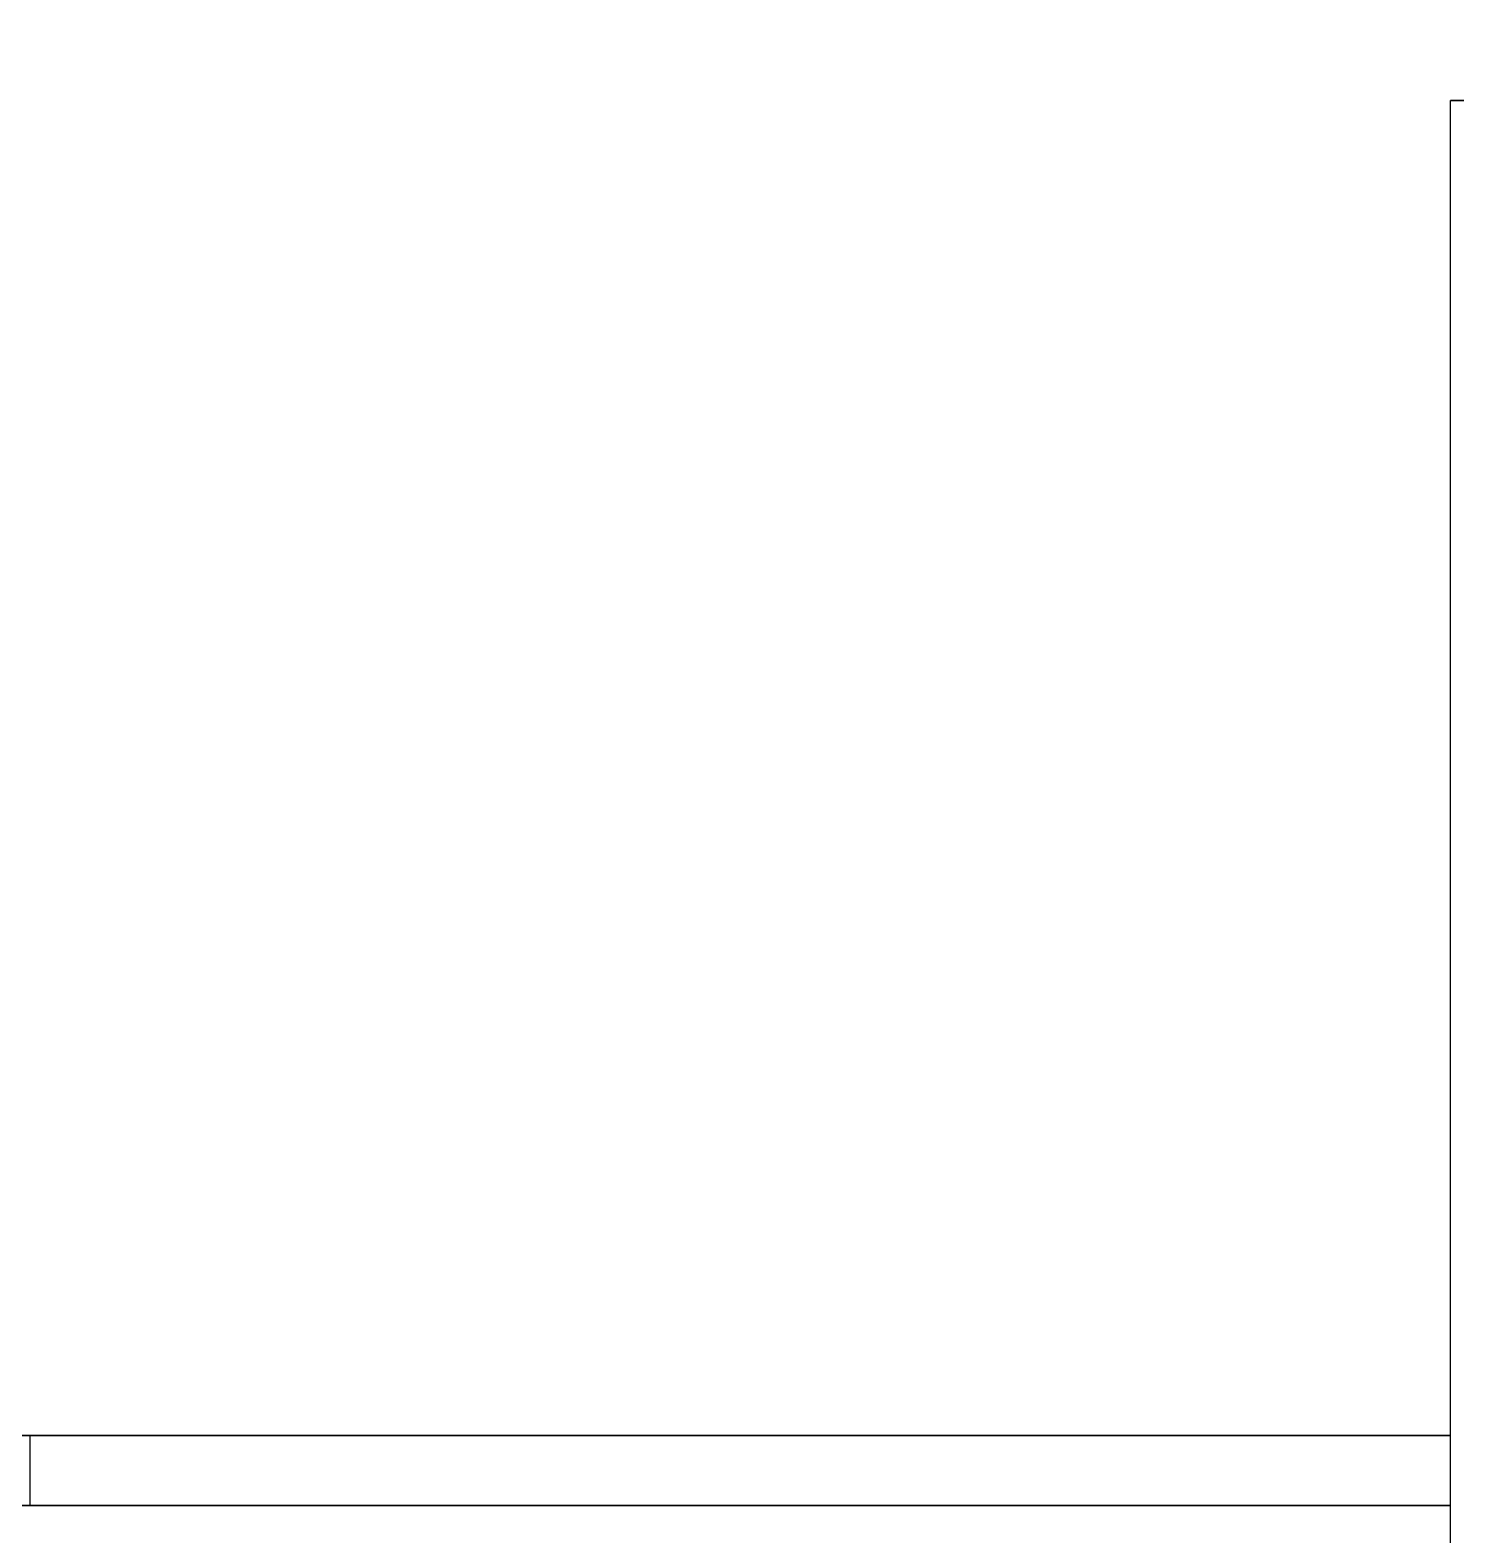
# Model space of a CAD drawing. Header units: millimetres. Extents: x 2519235 to 7246330, y 25937 to 201821.
# Drawn here: x 3125488.9 to 3125590.3, y 101187.9 to 101295 of the extents above; entities that cross this region are included whole.
import ezdxf
from ezdxf.xclip import XClip

# ---------------------------------------------------------------- set-up
doc = ezdxf.new("R2010")
doc.units = ezdxf.units.MM
doc.header["$XCLIPFRAME"] = 0
doc.layers.add('000 - 0_HIDE_OBJ_FRAMING_DEF_SUB_1', color=7, linetype='Continuous')

# ---------------------------------------------------------------- blocks, each defined once
blk = doc.blocks.new('DPA_U BICYCLE PARKING 900 - DPA_U BICYCLE PARKING_650mm-V204-ENTRANCE 1 - ELEVATION 4')
at = {"layer": '000 - 0_HIDE_OBJ_FRAMING_DEF_SUB_1', "color": 7}
for p, q in [((-3018137.3, 101190), (-3018722.36, 101190)), ((-3018722.36, 101190), (-3018137.3, 101190))]:
    blk.add_line(p, q, dxfattribs=at)
blk = doc.blocks.new('DPA_U BICYCLE PARKING 900 - DPA_U BICYCLE PARKING_650mm-V205-ENTRANCE 1 - ELEVATION 4')
at = {"layer": '000 - 0_HIDE_OBJ_FRAMING_DEF_SUB_1', "color": 7}
for p, q in [((-3018137.3, 101190), (-3018722.36, 101190)), ((-3018722.36, 101190), (-3018137.3, 101190))]:
    blk.add_line(p, q, dxfattribs=at)
blk = doc.blocks.new('DPA_Drainage Gutter_Landscape PP17_REV B - DPA_Drainage Gutter_Landscape PP17_REV B-36085645-ENTRANCE 1 - ELEVATION 4')
at = {"layer": '000 - 0_HIDE_OBJ_FRAMING_DEF_SUB_1', "color": 7}
for p, q in [((-3018137.3, 101195), (-3018482.83, 101195)), ((-3018482.83, 101195), (-3018238.38, 101195)), ((-3018332.49, 101195), (-3018225.43, 101195)), ((-3018327.63, 101195), (-3018220.57, 101195)), ((-3018219.93, 101195), (-3018326.99, 101195)), ((-3018215.07, 101195), (-3018322.13, 101195)), ((-3018303.43, 101195), (-3018196.36, 101195)), ((-3018298.57, 101195), (-3018191.5, 101195)), ((-3018190.87, 101195), (-3018297.93, 101195)), ((-3018186.01, 101195), (-3018293.07, 101195)), ((-3018274.36, 101195), (-3018167.3, 101195)), ((-3018269.5, 101195), (-3018162.44, 101195)), ((-3018161.8, 101195), (-3018268.86, 101195)), ((-3018157.99, 101195), (-3018264, 101195)), ((-3018225.43, 101195), (-3018247.42, 101195)), ((-3018245.3, 101195), (-3018138.24, 101195)), ((-3018220.57, 101195), (-3018244.13, 101195)), ((-3018240.44, 101195), (-3018137.3, 101195)), ((-3018137.3, 101195), (-3018239.8, 101195)), ((-3018239.8, 101195), (-3018216.24, 101195)), ((-3018238.38, 101195), (-3018137.3, 101195)), ((-3018238.38, 101190), (-3018238.38, 101195)), ((-3018234.94, 101195), (-3018211.37, 101195)), ((-3018137.3, 101195), (-3018234.94, 101195)), ((-3018196.36, 101195), (-3018219.93, 101195)), ((-3018216.24, 101195), (-3018137.3, 101195)), ((-3018191.5, 101195), (-3018215.07, 101195)), ((-3018211.37, 101195), (-3018137.3, 101195)), ((-3018137.3, 101195), (-3018210.74, 101195)), ((-3018210.74, 101195), (-3018187.17, 101195)), ((-3018137.3, 101195), (-3018205.88, 101195)), ((-3018205.88, 101195), (-3018182.31, 101195)), ((-3018167.3, 101195), (-3018190.87, 101195)), ((-3018187.17, 101195), (-3018137.3, 101195)), ((-3018162.44, 101195), (-3018186.01, 101195)), ((-3018182.31, 101195), (-3018137.3, 101195)), ((-3018137.3, 101195), (-3018181.67, 101195)), ((-3018181.67, 101195), (-3018158.11, 101195)), ((-3018176.81, 101195), (-3018153.25, 101195)), ((-3018137.3, 101195), (-3018176.81, 101195)), ((-3018138.24, 101195), (-3018161.8, 101195)), ((-3018157.99, 101195), (-3018137.3, 101195)), ((-3018137.3, 101195), (-3018156.94, 101195)), ((-3018153.25, 101195), (-3018137.3, 101195)), ((-3018137.3, 101195), (-3018152.61, 101195)), ((-3018152.61, 101195), (-3018137.3, 101195)), ((-3018137.3, 101195), (-3018147.75, 101195)), ((-3018147.75, 101195), (-3018137.3, 101195))]:
    blk.add_line(p, q, dxfattribs=at)
blk = doc.blocks.new('A$C9a10139f')
at = {"layer": '000 - 0_HIDE_OBJ_FRAMING_DEF_SUB_1', "lineweight": 9}
h = blk.add_hatch(dxfattribs=at)
h.set_pattern_fill('FP_16', style=0, pattern_type=2)
h.set_pattern_definition([(90, (-20118.65, -4000), (-600, 4e-14), [])])
h.paths.add_polyline_path([(-41794.56, -2405), (-41644.56, -2405), (-41644.56, -2210), (-41794.56, -2210), (-41794.56, -2402.22)])
h.paths.add_polyline_path([(-41784.56, -2200), (-41644.56, -2200), (-41644.56, -1510), (-41794.56, -1510), (-41794.56, -2200)])
h = blk.add_hatch(dxfattribs=at)
h.set_pattern_fill('FP_19', style=0, pattern_type=2)
h.set_pattern_definition([(0, (2976205.4405, 5916.337), (0, 4.838), []), (90, (2976205.44, 5916.34), (-300, 2e-14), [])])
h.paths.add_polyline_path([(-44505.42, -2410), (-42000, -2410), (-42000, -2408), (-41991.9, -2408), (-41991.9, -2405), (-41958.1, -2405), (-41958.1, -2408), (-41941.9, -2408), (-41941.9, -2405), (-41908.1, -2405), (-41908.1, -2408), (-41891.9, -2408), (-41891.9, -2405), (-41858.1, -2405), (-41858.1, -2408), (-41841.9, -2408), (-41841.9, -2405), (-41808.1, -2405), (-41808.1, -2408), (-41794.56, -2408), (-41794.56, -2310), (-42379.56, -2310), (-42380.07, -2402), (-42409.05, -2402), (-42409.56, -2401.94), (-42409.56, -2310), (-42979.56, -2310), (-42980.07, -2402), (-43009.05, -2402), (-43009.56, -2401.94), (-43009.56, -2310), (-45607.2, -2310), (-45601.41, -2320.16), (-45607.91, -2321.09), (-45657.65, -2323.19), (-45805.71, -2325.53), (-46040.26, -2326.33), (-46262.7, -2324.89), (-46383.85, -2322.18), (-46410.47, -2319.97), (-46403.8, -2310), (-46994.56, -2310), (-46994.56, -2410), (-44605.05, -2410)])
h.paths.add_polyline_path([(-47976.67, -2410), (-47644.56, -2410), (-47644.56, -2310), (-47976.67, -2310), (-47976.67, -2405.8)])
h.paths.add_polyline_path([(-44007.24, -2400.41), (-44950, -2400.41), (-44950, -2396.37), (-44790, -2396.37), (-44790, -2382.67), (-44950, -2382.67), (-44950, -2380.97), (-43850, -2380.97), (-43850, -2382.67), (-44010, -2382.67), (-44010, -2396.37), (-43850, -2396.37), (-43850, -2400.41), (-43907.6, -2400.41)])
h.paths.add_polyline_path([(-44010, -2380.09), (-44790, -2380.09), (-44790, -2365.97), (-44010, -2365.97)])
h.paths.add_polyline_path([(-43850, -2364.93), (-44950, -2364.93), (-44950, -2363.23), (-43850, -2363.23)])
h.paths.add_polyline_path([(-45475.5, -2364.79), (-46535.5, -2364.79), (-46535.5, -2363.09), (-45475.5, -2363.09)])
h.paths.add_polyline_path([(-44010, -2362.35), (-44790, -2362.35), (-44790, -2348.23), (-44010, -2348.23)])
at = {"layer": '000 - 0_HIDE_OBJ_FRAMING_DEF_SUB_1', "color": 7, "lineweight": 9}
for p, q in [((-41794.56, -2310), (-41794.56, -2210)), ((-41794.56, -2210), (-41784.56, -2210)), ((-41794.56, -2210), (-41794.56, -2410)), ((-41794.56, -2210), (-41784.56, -2210))]:
    blk.add_line(p, q, dxfattribs=at)
at = {"layer": '000 - 0_HIDE_OBJ_FRAMING_DEF_SUB_1', "color": 7}
for p, q in [((-41794.56, -2408), (-41794.56, -2210)), ((-41784.56, -2210), (-41794.56, -2210)), ((-41794.56, -2410), (-41794.56, -2210)), ((-41794.56, -2210), (-41644.56, -2210)), ((-42379.62, -2310), (-41794.56, -2310)), ((-42379.62, -2310), (-41794.56, -2310)), ((-41794.56, -2310), (-41895.63, -2310))]:
    blk.add_line(p, q, dxfattribs=at)
for name in ['DPA_U BICYCLE PARKING 900 - DPA_U BICYCLE PARKING_650mm-V204-ENTRANCE 1 - ELEVATION 4', 'DPA_U BICYCLE PARKING 900 - DPA_U BICYCLE PARKING_650mm-V205-ENTRANCE 1 - ELEVATION 4', 'DPA_U BICYCLE PARKING 900 - DPA_U BICYCLE PARKING_650mm-V205-ENTRANCE 1 - ELEVATION 4', 'DPA_U BICYCLE PARKING 900 - DPA_U BICYCLE PARKING_650mm-V205-ENTRANCE 1 - ELEVATION 4', 'DPA_U BICYCLE PARKING 900 - DPA_U BICYCLE PARKING_650mm-V205-ENTRANCE 1 - ELEVATION 4', 'DPA_U BICYCLE PARKING 900 - DPA_U BICYCLE PARKING_650mm-V205-ENTRANCE 1 - ELEVATION 4', 'DPA_Drainage Gutter_Landscape PP17_REV B - DPA_Drainage Gutter_Landscape PP17_REV B-36085645-ENTRANCE 1 - ELEVATION 4']:
    blk.add_blockref(name, (2976342.74, -103500), dxfattribs=at)

msp = doc.modelspace()

# ---------------------------------------------------------------- block references
at = {"color": 7}
ref = msp.add_blockref('A$C9a10139f', (3167384.512, 103500), dxfattribs=at)
XClip(ref).set_block_clipping_path([(-44584.6829968677, -6873.3504424678), (-16596.2077442068, 14432.3271690989)])

doc.saveas('drawing.dxf')
